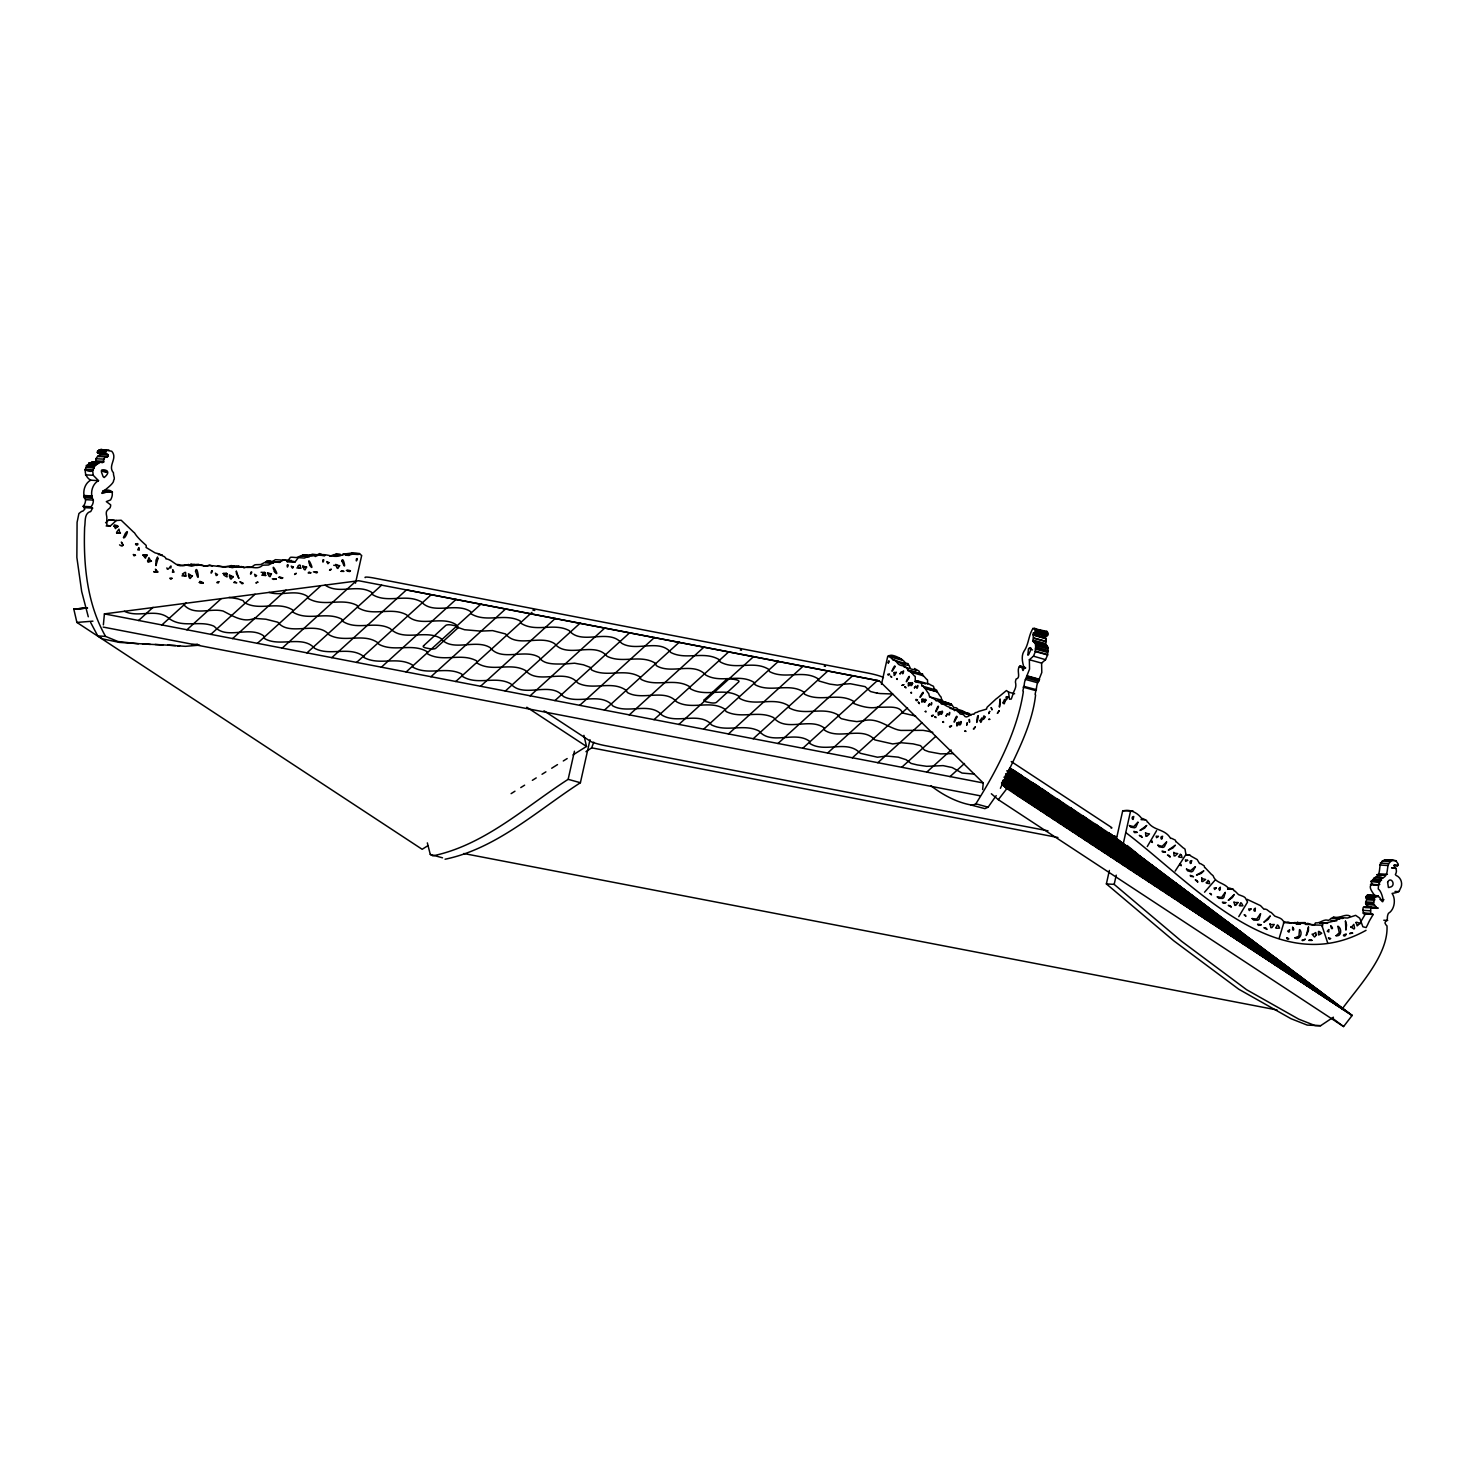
<?xml version="1.0" encoding="UTF-8"?>
<svg xmlns="http://www.w3.org/2000/svg" width="1476" height="1476" viewBox="0 0 1476 1476"><rect width="100%" height="100%" fill="white"/><g stroke="black" fill="none" stroke-linecap="round" stroke-linejoin="round"><path stroke-width="1.5" d="M931.042 785.841C942.98 795.121 957.721 802.907 972.666 805.25L975.857 803.811C997.02 770.14 1017.351 731.173 1023.348 691.617A13.432 5.664 -74.6 0 0 1022.85 690.952L1024.27 684.513A8.303 3.505 -74.6 0 1 1025.082 680.344L1029.547 669.108L1029.362 659.735L1033.458 656.174L1035.377 651.58L1035.728 644.219L1033.052 641.082L1033.44 632.817L1047.407 635.602L1047.923 633.924L1046.927 631.414L1032.979 628.444C1028.329 635.676 1028.864 644.477 1023.827 651.488C1021.152 655.971 1022.315 662.41 1024.123 667.927C1021.927 675.178 1023.495 664.68 1019.621 666.23C1016.042 670.399 1021.447 677.779 1016.115 679.015A5.055 2.122 -74.6 0 0 1015.433 682.078C1016.226 685.62 1016.005 687.263 1013.92 691.488A45.295 19.096 -74.6 0 0 1012.536 695.528L1011.281 699.034L1009.492 699.237L1008.495 692.078L1006.447 690.547L996.964 698.314A10.48 4.428 -74.6 0 0 996.485 698.572L987.204 707.115A3.081 1.291 -74.6 0 0 986.54 709.126L978.385 711.506A2.583 1.089 -74.6 0 0 977.776 712.041L975.876 712.576A11.125 4.686 -74.6 0 0 975.488 712.594L974.474 713.425A7.343 3.1 -74.6 0 0 973.994 714.273C970.156 713.111 966.485 720.104 963.902 715.122A13.782 5.812 -74.6 0 0 962.666 714.402L960.156 714.015L958.441 711.58A3.136 1.328 -74.6 0 0 957.998 711.672L956.503 710.528A10.221 4.317 -74.6 0 0 956.227 710.177L955.249 710.159A10.055 4.244 -74.6 0 0 954.64 710.676C952.149 707.133 948.496 707.631 944.972 705.085A12.878 5.424 -74.6 0 0 943.828 704.421L941.467 704.07L939.861 701.801A2.934 1.236 -74.6 0 0 939.456 701.893L938.072 700.823A9.502 4.004 -74.6 0 0 937.795 700.51L936.891 700.51A9.446 3.985 -74.6 0 0 936.319 700.989C934.068 697.207 928.994 699.034 928.773 693.628A11.605 4.889 -74.6 0 0 927.924 692.742L925.138 688.406A2.952 1.236 -74.6 0 0 924.696 688.333L922.74 685.713A10.387 4.391 -74.6 0 0 922.186 685.989L921.19 682.871L918.072 681.414A17.177 7.251 -74.6 0 1 917.5 680.879L915.268 681.617L919.345 682.742M1000.414 788.332C1013.754 758.664 1031.964 727.557 1035.58 695.011A13.432 5.664 -74.6 0 0 1035.082 694.347L1036.521 687.89A8.303 3.505 -74.6 0 1 1037.314 683.739L1041.798 672.484L1041.595 663.111L1029.362 659.735M1270.061 924.05L1270.891 927.684A12.915 10.701 -86.5 0 0 1271.998 927.537L1274.249 924.474L1270.891 924.603A23.376 19.372 -86.5 0 1 1270.061 924.05L1269.913 923.958M287.119 561.803L295.145 561.821L298.207 557.817A11.605 9.631 -86.5 0 1 300.329 557.744L304.296 558.057L308.632 556.341A2.952 2.454 -86.5 0 1 309.204 556.563L310.403 555.382L314.499 555.88A10.387 8.616 -86.5 0 1 315.329 556.507C324.886 551.101 332.395 559.367 341.86 555.068A2.97 2.472 -86.5 0 1 342.524 555.29L343.963 554.164L348.133 554.755A10 8.303 -86.5 0 1 348.871 555.345C352.746 553.5 359.406 552.725 361.694 555.474L355.495 583.186M294.942 561.71L283.503 559.939A17.177 14.243 -86.5 0 1 282.082 560.105L275.403 559.662L272.267 561.673M83.173 506.323L90.995 506.785L92.139 505.198A8.303 6.882 -86.5 0 0 93.32 501.102L93.339 500.106C89.778 494.275 91.826 484.128 98.523 480.659L90.7 480.18C84.021 483.648 81.955 493.814 85.516 499.626L85.497 500.622A8.303 6.882 -86.5 0 1 84.317 504.718L83.173 506.323L84.815 509.128L82.859 511.157A13.432 11.125 -86.5 0 0 81.512 511.471L78.911 513.537L77.084 522.338L76.863 557.448L81.678 591.507L88.283 616.784M910.194 667.908L908.884 665.178A2.97 1.255 -74.6 0 0 908.515 665.196C901.984 665.307 897.832 661.506 893.958 659.772A10 4.225 -74.6 0 0 893.423 660.104C881.559 650.27 903.533 657.429 905.508 663.48M908.404 665.233L908.238 663.757L906.19 663.148A10 4.225 -74.6 0 0 905.674 663.48L893.257 660.104M265.698 575.474A57.785 47.915 -86.5 0 1 264.093 575.142C259.721 575.271 265.975 569.625 265.2 574.256A17.601 14.594 -86.5 0 0 265.698 575.474L261.787 575.234M1166.686 841.966L1164.416 846.615A4.576 3.782 -86.5 0 1 1162.867 847.445L1159.14 846.837L1157.904 845.121M101.457 472.062L103.08 476.545A4.446 3.69 -86.5 0 0 104.206 477.523C116.77 466.951 90.534 469.386 107.287 472.375M915.268 681.617L915.249 676.525A11.605 4.889 -74.6 0 0 914.327 675.86L911.079 672.226A2.952 1.236 -74.6 0 0 910.747 672.281L908.607 670.159A10.387 4.391 -74.6 0 0 908.017 670.528C905.747 663.204 899.456 668.075 896.652 661.801A2.97 1.255 -74.6 0 0 896.283 661.801L896.283 661.801M941.872 700.344L941.024 697.004A11.605 4.889 -74.6 0 0 940.157 696.137L937.242 691.727A2.952 1.236 -74.6 0 0 936.928 691.727L924.696 688.333M1329.175 920.12L1331.001 918.386A10.48 8.69 -86.5 0 1 1331.832 918.367L1333.345 917.26L1347.514 918.017L1355.651 915.341L1359.728 918.201L1362.883 926.78L1366.167 927.555L1367.809 924.327A45.295 37.564 -86.5 0 1 1369.599 920.544L1373.16 914.493L1363.972 913.755L1362.809 910.341A5.055 4.188 -86.5 0 1 1363.492 907.26C1395.041 907.445 1366.296 911.282 1365.595 902.998L1366.776 898.866L1365.78 897.15L1368.584 895.139M1376.167 907.094L1373.418 903.478L1374.58 899.345L1373.602 897.629C1374.857 893.589 1379.986 896.393 1380.595 899.198C1385.281 907.906 1382.532 891.596 1378.252 888.976C1378.436 883.165 1379.433 882.869 1381.794 878.349C1391.019 875.416 1383.898 863.644 1392.827 860.25L1395.909 860.729L1398.233 864.106L1397.569 865.711L1393.658 865.471M1379.839 884.308C1363.437 887.98 1374.691 872.63 1382.864 877.925M477.006 662.207L476.545 660.805C460.918 652.503 443.353 662.632 427.653 653.942L427.044 651.617C411.933 642.724 394.24 652.484 378.852 644.292L378.243 643.259M1041.595 663.111L1045.543 659.661L1047.628 654.957L1047.849 647.263L1046.521 645.252L1033.348 641.728M103.375 490.641C113.301 488.187 113.726 494.165 110.608 499.921L106.29 501.6L110.663 504.829A5.055 4.188 -86.5 0 1 109.98 507.892C106.604 510.788 105.423 510.936 106.807 516.987A45.295 37.564 -86.5 0 1 106.789 521.286L106.862 525.032L110.054 526.194L116.419 520.475L121.18 520.235L133.726 532.264A10.48 8.69 -86.5 0 1 134.427 532.744C137.176 537.393 141.954 541.6 146.106 545.308A3.081 2.546 -86.5 0 1 146.05 547.448L155.128 552.91L159.574 553.98A2.583 2.14 -86.5 0 1 160.349 554.791L163.522 556.304A11.125 9.225 -86.5 0 1 164.242 556.526L165.589 557.817A7.343 6.088 -86.5 0 1 165.921 558.832C172.821 559.459 176.659 568.26 183.965 565.087A13.782 11.421 -86.5 0 1 186.714 565.124L191.603 566.175L196.326 564.976A3.136 2.601 -86.5 0 1 197.046 565.29L200.552 565.105A10.221 8.469 -86.5 0 1 201.271 564.939L203.079 565.474A10.055 8.339 -86.5 0 1 203.873 566.249C211.252 564.349 217.673 567.153 225.256 566.636A12.878 10.683 -86.5 0 1 227.802 566.673L232.359 567.67L236.769 566.544A2.934 2.435 -86.5 0 1 237.451 566.839L240.699 566.673A9.502 7.878 -86.5 0 1 241.381 566.526L243.079 567.024A9.446 7.823 -86.5 0 1 243.817 567.762C250.256 565.216 257.009 570.585 262.396 565.437A11.605 9.631 -86.5 0 1 264.536 565.124L268.521 565.013L272.709 562.854A2.952 2.454 -86.5 0 1 273.3 563.02L274.407 561.729L278.54 561.784A10.387 8.616 -86.5 0 1 279.425 562.338L283.226 560.142L289.905 560.566A17.177 14.243 -86.5 0 0 291.307 560.419M90.7 480.18C84.132 476.656 83.523 467.523 88.578 464.165L92.287 461.785L103.56 462.265C103.135 460.069 104.575 455.77 107.268 456.951L108.099 454.811C105.829 451.047 96.327 455.955 97.582 451.103L101.032 449.442L111.733 451.232C118.154 458.464 107.268 465.641 113.431 472.744C113.246 476.213 115.423 478.261 113.597 480.383C114.464 485.512 89.501 498.888 109.63 490.844M84.778 469.737C95.848 474.626 91.77 467.265 96.383 464.645L100.091 462.265L102.6 462.671M97.49 452.874L100.294 454.331L99.445 456.471C96.752 455.309 95.313 459.589 95.737 461.804L94.778 462.209M936.928 691.727L934.991 689.107A10.387 4.391 -74.6 0 0 934.419 689.366L933.441 686.248L930.304 684.79A17.177 7.251 -74.6 0 1 929.732 684.255L917.5 680.879M1322.367 926.873L1322.496 925.212A3.081 2.546 -86.5 0 1 1323.345 923.33C1328.437 922.371 1334.544 921.43 1338.824 918.865A10.48 8.69 -86.5 0 1 1339.636 918.828L1341.167 917.721M103.375 624.883L104.409 613.887L358.686 580.732L879.29 680.879L983.256 782.963L982.629 789.549M1195.431 866.744L1192.848 871.154A4.576 3.782 -86.5 0 1 1191.243 871.836L1187.59 870.822L1186.464 868.977M1372.034 883.847C1367.016 887.242 1374.008 893.534 1375.743 897.556M98.523 480.659L93.228 475.29L92.601 470.217M1033.827 634.957L1046.152 638.444L1045.598 645.104M1308.456 927.186L1308.437 930.71A3.303 2.731 -86.5 0 0 1308.179 931.43L1306.223 935.563L1308.492 926.965M287.285 561.6L290.385 557.356A11.605 9.631 -86.5 0 1 292.525 557.264L296.491 557.577L300.809 555.862A2.952 2.454 -86.5 0 1 301.381 556.083L309.204 556.563L301.381 556.083M1035.156 632.226L1034.694 628.038M271.436 573.721L270.053 576.71A12.97 10.756 -86.5 0 1 269.075 576.23L267.488 572.872L270.588 573.943A19.612 16.254 -86.5 0 0 271.436 573.721L267.525 573.481M927.703 683.886L927.5 679.919A11.605 4.889 -74.6 0 0 926.559 679.237L923.312 675.621A2.952 1.236 -74.6 0 0 922.998 675.676L910.71 672.134M1173.844 852.501L1174.029 855.895A12.97 10.756 -86.5 0 0 1175.099 855.914L1177.737 853.589L1174.545 853.11A19.612 16.254 -86.5 0 1 1173.844 852.501L1173.734 852.39M143.32 555.105L146.235 554.791A4.004 3.321 -86.5 0 1 146.936 555.124L145.921 557.024A14.52 12.029 -86.5 0 0 145.478 558.223A49.575 41.107 -86.5 0 1 144.408 556.839L143.32 555.105L147.12 555.382M427.339 842.888L430.291 854.438L432.837 855.859C484.312 845.213 525.235 807.021 568.149 779.328L574.441 751.21M445.069 859.235C496.563 848.589 537.485 810.398 580.4 782.723L590.013 739.734M881.467 684.366L887.666 656.654L889.308 655.473M1333.4 1017.185L1320.614 1025.709L1307.201 1025.082L1290.983 1018.698L1238.788 989.234L1173.807 940.839L1106.373 883.903L1109.38 870.434M1116.465 838.774L1122.646 811.062C1129.417 808.7 1137.627 812.556 1141.741 818.608A10 8.303 -86.5 0 1 1142.627 818.516L1146.52 820.324L1147.313 822.095A2.97 2.472 -86.5 0 1 1147.996 822.298C1154.158 831.136 1164.841 828.571 1170.579 838.386A10.387 8.616 -86.5 0 1 1171.575 838.313L1175.376 840.158L1175.929 841.874A2.952 2.454 -86.5 0 1 1176.52 842.003L1183.198 847.87A11.605 9.631 -86.5 0 1 1185.025 849.143L1185.948 854.586M1320.614 1025.709L1315.024 1025.562L1298.788 1019.178L1246.611 989.713L1181.63 941.319L1114.177 884.382L1116.243 875.139M1122.83 845.693L1130.468 811.542L1133.051 810.97M853.552 702.281L853.792 703.48C861.301 706.487 870.25 709.015 878.312 707.022M170.792 568.112C172.194 561.304 167.637 573.241 166.88 567.873M306.584 567.042L304.997 569.884A12.97 10.756 -86.5 0 1 304.056 569.312L302.709 565.788L305.716 567.171A19.612 16.254 -86.5 0 0 306.584 567.042L302.672 566.802M958.773 723.258L959.049 722.004L957.112 723.092A23.376 9.852 -74.6 0 1 956.688 722.797L956.817 725.952A12.915 5.443 -74.6 0 0 957.463 725.509L958.588 723.96M227.064 573.924L226.843 575.622A15.258 12.657 -86.5 0 0 227.046 576.895A57.472 47.656 -86.5 0 1 225.533 576.193L223.798 574.976L226.049 573.518A3.653 3.026 -86.5 0 1 226.787 573.481L223.171 573.684M940.175 712.687L940.341 711.616L938.607 712.521A21.476 9.059 -74.6 0 1 938.146 712.207L938.33 715.214A12.122 5.111 -74.6 0 0 938.939 714.79L939.991 713.351M117.84 526.6L117.914 526.342A3.653 3.026 -86.5 0 0 117.213 525.659L114.39 524.903L114.814 527.024A41.07 34.059 -86.5 0 0 115.46 528.629A16.31 13.524 -86.5 0 1 116.253 527.633L117.84 526.6L113.929 526.36M1279.138 938.404L1284.009 922.131M339.591 565.659L337.875 568.463A12.675 10.498 -86.5 0 1 336.952 567.873L335.716 564.404L338.705 565.788A20.682 17.14 -86.5 0 0 339.591 565.659L333.724 565.29M1342.607 1008.348C1358.566 986.558 1388.51 954.843 1386.997 925.913A13.432 11.125 -86.5 0 0 1385.946 924.88C1382.791 921.264 1388.381 921.024 1387.366 918.441A8.303 6.882 -86.5 0 1 1388.049 914.197L1388.455 913.312C1394.433 909.88 1396.222 899.456 1392.071 893.404C1395.318 892.814 1399.543 892.611 1400.226 888.792C1403.012 884.678 1401.628 877.685 1396.038 875.379L1395.373 874.493C1396.702 872.593 1397.182 868.294 1394.359 867.759L1394.506 865.416L1397.569 865.711M1375.06 877.445C1383.067 873.94 1376.112 862.906 1385.023 859.77L1392.827 860.25M105.313 453.353L106.641 450.309L108.837 449.922M1045.377 638.444L1045.672 636.211L1047.407 635.602M585.954 751.671L591.673 747.834L593.776 742.207M923.718 700.178L924.013 699.107L922.371 699.329A19.612 8.266 -74.6 0 1 922.076 698.886L921.707 702.078A12.97 5.48 -74.6 0 0 922.297 701.893L923.441 700.805M1028.458 648.794L1027.831 655.196A4.446 1.882 -74.6 0 0 1028.661 654.588L1031.078 649.2L1030.599 647.632L1028.846 648.296L1032.536 649.92M192.415 575.769L190.164 578.481A12.915 10.701 -86.5 0 1 189.26 577.743L188.559 573.795L191.456 575.788A23.376 19.372 -86.5 0 0 192.415 575.769L188.504 575.548M1260.375 913.865L1256.722 919.068L1252.202 918.589M1225.043 892.537L1221.611 897.39L1217.386 896.928M246.566 567.43L251.271 567.374L254.592 564.957A11.605 9.631 -86.5 0 1 256.713 564.662L260.699 564.552L264.887 562.393A2.952 2.454 -86.5 0 1 265.477 562.559L266.898 561.212L276.049 562.005M1365.355 914.013L1361.776 920.065A45.295 37.564 -86.5 0 0 1359.986 923.847M1147.276 846.56L1156.612 830.601M98.689 463.206L90.885 462.726M1238.77 916.614L1247.571 902.002L1245.154 897.685A12.878 10.683 -86.5 0 0 1242.903 896.283L1238.512 894.604L1235.117 891.153A2.934 2.435 -86.5 0 0 1234.397 891.024L1233.124 889.272L1227.718 888.829M996.208 795.619L988.09 807.206L984.916 808.645L971.06 805.01M1345.466 921.264L1345.891 930.101L1346.481 925.489A3.339 2.768 -86.5 0 1 1346.518 924.714L1345.448 921.042M301.565 555.991L302.58 554.902L312.026 555.843M1175.173 871.098L1186.021 854.346M329.904 556.268L334.037 554.589A2.97 2.472 -86.5 0 1 334.72 554.81L336.141 553.685L340.31 554.293M1137.775 822.317L1133.697 826.634L1129.509 825.619M1333.345 917.26C1338.529 919.511 1344.71 913.257 1350.06 916.043M1342.828 918.459L1335.005 917.98M1269.95 916.319L1268.327 919.197A4.428 3.672 -86.5 0 0 1267.884 919.548L1263.88 922.279L1270.227 915.987M1233.973 894.788L1232.46 897.482A4.151 3.45 -86.5 0 0 1232.036 897.814L1228.272 900.36L1234.25 894.474M1166.427 842.058L1162.147 846.301L1157.959 845.287M931.54 715.657L933.422 715.196L932.039 716.432A2.288 0.959 -74.6 0 1 931.633 716.008M998.33 799.678L1006.872 788.59L1352.145 1015.47L1343.584 1026.558L998.33 799.678L991.337 793.756M353.594 554.238L351.841 553.057L342.524 554.22M233.3 576.618L231.049 579.145A12.122 10.055 -86.5 0 1 230.201 578.463L229.444 574.884L232.249 576.636A21.476 17.804 -86.5 0 0 233.3 576.618L229.389 576.378M1314.673 924.751A3.081 2.546 -86.5 0 1 1315.522 922.851C1320.134 923.755 1323.271 918.755 1328.289 920.268M1204.545 892.205L1214.73 880.526M1195.173 866.818L1190.597 870.6L1186.52 869.161M217.433 566.157A12.878 10.683 -86.5 0 1 219.979 566.212L224.536 567.19L228.946 566.064A2.934 2.435 -86.5 0 1 229.629 566.36L239.001 565.954M1146.428 825.748L1144.712 828.091A4.317 3.579 -86.5 0 0 1143.937 828.534L1139.989 830.435L1146.741 825.471M1336.149 935.71L1339.304 932.684L1337.902 926.504M1175.007 845.49L1173.014 847.888A4.631 3.838 -86.5 0 0 1172.387 848.257L1168.346 850.121L1175.339 845.213M183.965 604.92C194.242 616.193 210.348 607.743 223.116 611.046C232.747 615.879 243.798 623.573 255.422 617.89M105.571 522.781L108.966 519.884L114.335 520.364M138.559 620.529L153.043 607.374M161.825 625.012L186.253 602.835M186.88 629.828L220.883 598.979M210.754 634.422L255.034 594.256M232.581 638.61L285.993 590.142M257.377 643.388L320.476 586.12M282.156 648.149L356.03 581.083M306.934 652.909L381.638 585.142M331.768 657.687L406.454 589.902L879.29 680.879M356.565 662.447L431.269 594.662M381.343 667.226L456.066 599.422M406.121 671.986L480.862 604.182M430.9 676.764L505.641 608.942M455.733 681.543L531.95 612.374M480.512 686.303L555.271 618.462M505.29 691.082L580.086 623.223M530.068 695.842L604.865 627.964M554.902 700.62L629.717 632.743M579.662 705.38L654.477 637.484M604.422 710.14L679.255 642.245M629.237 714.919L704.089 647.005M653.997 719.679L728.849 651.765M678.831 724.458L753.701 656.525M703.609 729.218L778.479 661.285M728.406 733.996L803.295 666.045M753.184 738.756L828.073 670.805M777.944 743.517L852.833 675.584M802.741 748.295L877.445 680.528M827.556 753.074L892.316 694.31M852.353 757.834L907.519 707.797M877.796 762.741L922.076 722.576M901.67 767.335L935.673 736.469M926.725 772.151L951.153 749.992M949.99 776.634L964.492 763.479M1203.457 871.135L1201.316 873.331A4.631 3.838 -86.5 0 0 1200.652 873.626L1196.501 875.065L1203.807 870.895M1293.234 922.887L1294.969 922.518A11.125 9.225 -86.5 0 1 1295.688 922.721L1306.906 923.644A2.583 2.14 -86.5 0 1 1307.92 923.367L1312.275 924.917L1322.496 925.212M1045.543 659.661L1033.458 656.174M308.189 555.917L312.358 554.201L324.591 555.603M276.196 579.09L274.112 578.813A6.753 5.609 -86.5 0 0 273.447 579.404L276.196 579.09L272.285 578.85M1024.159 686.414L1036.503 689.716M151.401 561.101L148.153 562.227A9.631 7.989 -86.5 0 1 147.711 561.194L148.91 557.651L150.534 560.659A23.358 19.372 -86.5 0 0 151.401 561.101L147.489 560.862M207.064 566.12L209.555 565.05L212.47 566.046M1366.02 930.341C1275.633 980.71 1193.143 883.607 1125.764 832.556M967.5 713.554L968.477 713.554M427.948 845.656L422.154 849.29L76.9 622.429L73.8 609.09L85.257 608.186M511.102 793.645L514.958 791.21M520.77 787.594L524.626 785.177M532.356 780.324L536.231 777.907M542.024 774.273L545.899 771.856M551.692 768.24L557.504 764.605M563.297 760.97L567.171 758.553M572.965 754.919L586.507 746.45L583.924 735.343M838.294 716.045L841.228 718.646L848.94 720.472L856.836 721.616L863.46 720.694A4.17 1.365 5.4 0 1 863.847 720.565L863.921 720.528M914.419 668.499L919.087 671.137L920.101 673.923A10.387 4.391 -74.6 0 1 920.84 673.554L922.998 675.676M316.786 555.124L319.517 553.574L321.251 554.127M957.85 711.58L970.249 715.048A3.136 1.328 -74.6 0 1 970.673 714.956L970.95 715.122M1295.005 937.869L1298.935 936.135L1299.489 929.806M1331.832 918.367L1339.784 918.773M1376.481 907.371L1364.857 907.482M1296.131 923.939L1300.338 924.05A7.343 6.088 -86.5 0 1 1301.057 923.367L1302.773 922.98A11.125 9.225 -86.5 0 1 1303.493 923.183M938.072 700.823L951.3 704.015L951.706 705.27A2.934 1.236 -74.6 0 1 952.112 705.196L953.717 707.465L956.061 707.797A12.878 5.424 -74.6 0 1 957.223 708.48L957.832 709.107M915.323 681.137L925.655 683.905M878.349 706.986C884.382 708.093 900.046 704.458 902.389 712.945L915.6 716.045M968.994 713.83L970.156 715.104M481.194 631.101L492.56 630.603L505.585 633.96C516.84 648.296 540.29 634.329 554.644 643.665C567.079 659.052 594.57 640.879 607.042 656.285C622.466 663.979 640.012 654.016 655.178 663.111L656.34 665.639C671.063 674.772 693.609 661.359 705.768 675.067C721.21 683.72 739.107 673.185 754.051 682.392L755.159 684.772C770.472 693.019 788.959 682.465 803.719 692.004L804.512 694.163C820.139 702.502 837.796 692.226 853.312 701.118L853.626 702.133M565.179 663.979L574.551 663.204L583.444 664.809L590.382 667.447L591.655 669.975C607.06 677.853 624.606 667.872 639.883 676.82L641.008 679.329C656.359 687.465 674.089 677.521 689.384 686.488L690.417 688.775C705.879 697.576 723.683 687.096 738.793 696.1L739.79 698.499C755.306 706.986 773.166 696.432 788.387 705.565L789.236 707.926C804.844 716.34 822.519 706.082 838.054 714.901L838.368 715.971M843.276 684.255L837.39 685.122L829.752 684.089L818.922 680.99L818.184 678.849C803.35 669.274 784.937 679.846 769.605 671.617L768.516 669.218C753.516 660.086 735.694 670.584 720.233 661.931L719.163 659.624C703.941 650.584 686.248 660.436 670.842 652.521C659.329 638.278 636.064 652.171 621.58 643.204C609.071 627.78 581.618 645.879 569.164 630.584C553.906 622.374 535.954 632.78 520.936 623.259L520.124 620.879C504.46 612.854 486.859 622.946 471.287 613.998L470.715 611.673C456.287 601.784 433.169 615.289 421.324 601.821C405.734 593.26 387.874 603.739 372.672 594.717L371.675 592.337C357.026 583.481 339.222 594.865 325.163 585.16M942.241 700.38L943.865 701.838M1283.4 922.814L1287.958 922.02L1291.076 923.127M198.485 565.031L205.902 566.009M238.263 566.581L245.182 567.522M843.294 684.218L850.268 683.72L865.102 686.635L870.526 691.543L877.445 693.259M198.725 564.33L189.592 564.828L197.397 565.29M1372.662 907.961L1371.315 907.74A5.055 4.188 -86.5 0 0 1370.614 910.821L1370.761 913.404L1373.16 914.493M481.158 631.156L464.497 629.717L456.748 627.06L456.176 624.717C441.656 614.975 418.557 628.425 406.712 614.883C391.158 606.378 373.207 616.986 358.151 607.743L357.044 605.381C341.362 597.3 323.705 607.577 308.226 598.426L307.026 596.046C295.089 589.072 281.51 596.359 269.038 592.411M120.405 533.076L116.899 533.15A8.266 6.863 -86.5 0 1 116.752 532.043L119.002 529.128L119.685 532.412A21.125 17.527 -86.5 0 0 120.405 533.076L116.493 532.836M268.245 561.526L270.717 561.304M1045.211 631.839L1046.927 631.414M565.142 664.015C557.116 663.849 543.666 665.325 539.257 657.337C524.829 648.333 501.416 662.041 490.161 647.65C475.733 638.536 451.97 652.503 440.807 638.407C425.328 629.071 403.575 642.097 390.199 628.591C375.218 620.474 357.303 630.695 342.856 621.433L341.639 619.071C325.975 611.138 308.281 621.451 292.912 612.153L292.599 609.865C277.322 600.677 259.222 611.415 244.389 602.54L243.023 600.548L238.171 598.924A36.863 11.974 5.4 0 0 231.308 597.78L228.983 597.429M909.733 670.824L922.113 674.163M254.831 618.407L265.883 619.219L277.857 622.226C289.241 637.078 317.322 620.068 329.111 634.846C344.48 643.462 363.945 632.245 378.391 643.13M948.385 704.421L948.57 704.366A9.446 3.985 -74.6 0 1 949.123 703.886L950.046 703.886A9.502 4.004 -74.6 0 1 950.304 704.218L950.378 704.218M1295.688 922.721L1305.227 922.592M1350.798 927.039L1350.946 927.002A21.125 17.527 -86.5 0 0 1351.85 926.817L1353.843 924.345L1354.581 928.146A8.266 6.863 -86.5 0 1 1353.99 929.031L1350.946 927.002M1305.356 924.4L1314.507 924.714M304.204 555.363L306.694 555.4M863.405 720.731C877.15 717.318 886.652 726.801 898.183 729.937A41.881 13.616 5.4 0 0 900.803 730.417L923.09 730.343A36.07 11.716 5.4 0 1 928.275 731.284L932.795 732.336M233.577 566.064L234.536 566.064M177.6 645.861L179.685 645.676M199.629 645.141L185.422 646.34L167.71 645.123M191.806 644.661L197.526 644.2M76.9 622.429L92.933 621.156M974.215 774.107L962.038 773.055L952.186 767.557L943.109 765.62L926.67 766.321L917.26 764.919L911.079 763.424L906.043 759.679L898.257 757.151L886.559 756.026L877.482 757.225L860.231 753.258C847.187 739.162 825.195 753.313 809.937 743.535L809.438 741.21C794.826 730.417 771.321 745.86 758.941 730.952C743.609 723.314 726.819 732.557 711.45 724.882L710.233 723.222M892.722 693.997L880.286 693.554A60.405 19.631 5.4 0 1 876.836 693.111L876.541 693.074M1231.058 906.817L1228.309 905.397L1230.338 905.803A7.657 6.347 -86.5 0 1 1231.058 906.817L1231.15 907.057M123.301 545.124C117.545 536.305 127.121 549.902 119.556 544.884M1311.943 940.433L1308.769 940.378L1310.743 939.659A9.742 8.081 -86.5 0 1 1311.869 940.249M142.545 643.942L162.913 644.938M150.368 644.403L119.593 642.429L102.711 638.942L97.767 635.935L90.626 622.448M155.091 644.458L175.533 645.584M98.818 449.848L106.641 450.309M97.582 451.103L105.405 451.582M97.176 452.32L104.999 452.781M100.294 454.331L108.099 454.811M97.988 456.029L108.172 456.453M97.656 456.379L107.268 456.951M95.663 458.759L103.91 459.128M95.94 460.863L103.763 461.342M95.737 461.804L103.56 462.265M92.287 461.785L100.091 462.265M89.261 462.855L98.338 463.39M88.818 463.095L96.623 463.575M88.837 463.464L96.66 463.925M88.578 464.165L96.383 464.645M86.18 465.438L94.612 465.899M86.549 466.637L94.372 467.117M86.494 467.505L94.298 467.984M85.423 469.442L93.228 469.921M101.29 471.195L107.158 471.564M85.423 474.829L93.228 475.29M109.261 491.194L102.969 490.899L112.361 491.692M102.619 491.563L112.508 492.283M84.28 495.512L92.084 495.991M84.04 495.825L91.863 496.305M83.929 496.674L91.733 497.154M84.095 497.763L91.918 498.242M85.516 499.626L93.339 500.106M84.759 507.652L92.582 508.113L90.682 511.637A13.432 11.125 -86.5 0 0 89.335 511.951C84.114 514.423 85.553 522.301 84.63 527.209C83.283 564.33 86.936 603.702 105.571 636.396L117.969 641.506L138.375 643.794M108.597 519.995L116.419 520.475M114.003 526.102L117.914 526.342M106.143 525.973L110.054 526.194M351.583 553.076L359.664 553.518M351.639 553.297L359.461 553.777M350.532 554.035L358.354 554.515M345.273 555.197L349.166 555.437M334.886 554.902L340.753 555.271M317.137 555.105L324.96 555.566M302.58 554.902L310.403 555.382M295.145 561.821L287.137 561.231M158.356 554.57L162.268 554.81M266.603 561.249L274.407 561.729M275.827 562.153L279.739 562.393M143.043 554.884L146.936 555.124M265.643 562.43L273.466 562.909M265.477 562.559L273.3 563.02M143.08 555.419L146.991 555.659M346.362 570.529C357.34 572.079 341.676 568.278 349.092 571.544A2.14 1.771 -86.5 0 0 350.402 570.935M296.842 567.946L300.753 568.186A17.601 14.594 -86.5 0 1 300.348 566.932C301.455 562.338 294.831 567.411 299.185 567.688M229.961 566.378L237.765 566.858M229.758 566.452L237.581 566.932M313.392 571.895C323.115 572.799 309.757 570.695 316.547 572.891A1.993 1.661 -86.5 0 0 317.451 572.301M189.371 564.902L197.194 565.382M261.104 572.282L265.016 572.522M223.153 573.389L227.064 573.629M278.595 577.411L282.672 577.817A1.993 1.661 -86.5 0 1 281.805 578.481L279.315 577.171L282.672 577.817M153.762 571.581L157.692 572.042A3.063 2.528 -86.5 0 1 156.88 572.024L155.423 569.183L157.674 571.802M153.781 571.802L157.692 572.042M181.954 575.843L185.865 576.083A17.472 14.483 -86.5 0 1 185.718 575.123L185.607 572.411A3.93 3.247 -86.5 0 0 184.814 572.467L182.397 574.035L184.26 575.326A61.365 50.885 -86.5 0 0 185.865 576.083M199.242 582.411L203.264 582.854A2.509 2.085 -86.5 0 1 201.751 583.297L199.887 581.341L203.153 582.651M199.371 582.614L203.264 582.854M97.767 635.935L105.571 636.396M945.341 701.856L947.777 703.093M1122.775 810.693L1131.317 811.007M1141.022 819.623L1144.933 819.863M1395.909 860.729L1385.023 859.77M1382.2 861.025L1390.005 861.504M1380.281 863.073L1388.104 863.534M1394.174 865.157L1398.086 865.397M1379.636 865.01L1387.458 865.49M1189.97 855.25L1186.058 855.028L1189.97 855.25A17.177 14.243 -86.5 0 0 1191.132 856.191L1197.165 859.549L1199.564 863.589A10.387 8.616 -86.5 0 1 1200.56 863.608L1204.213 865.859L1204.637 867.63A2.952 2.454 -86.5 0 1 1205.228 867.814L1211.427 874.382A11.605 9.631 -86.5 0 1 1213.161 875.84C1215.486 883.146 1224.028 882.611 1228.456 888.275A9.446 7.823 -86.5 0 1 1229.397 888.054L1231.076 888.552A9.502 7.878 -86.5 0 1 1231.63 889.069M1391.739 867.796L1395.65 868.036M1391.905 867.962L1395.816 868.202M1379.599 873.866L1387.403 874.327M1377.145 874.585L1384.949 875.065M1376.997 874.678L1384.802 875.157M1373.972 877.869L1381.794 878.349M1373.769 879.622L1381.591 880.102M1373.566 879.973L1381.388 880.452M1372.514 880.619L1380.337 881.08M1372.293 881.006L1380.115 881.486M1370.946 881.283L1378.768 881.762M1370.835 881.467L1378.639 881.928M1370.78 884.272L1378.602 884.751M1370.466 884.585L1378.289 885.065M1395.023 891.43L1398.934 891.67M1367.514 894.843L1375.337 895.305M1367.145 895.268L1374.949 895.747M1374.156 895.858L1378.067 896.098M1366.905 895.84L1378.233 896.356M1366.389 896.135L1378.252 896.596M1366.093 896.449L1373.898 896.928M1365.78 897.15L1373.602 897.629M1227.552 889.032L1233.419 889.401M1365.835 897.906L1373.658 898.386M1366.776 898.866L1374.58 899.345M1380.06 899.493L1383.971 899.714M1106.373 883.903L1114.177 884.382M1366.739 899.788L1374.543 900.268M1365.798 901.91L1373.621 902.389M1365.595 902.998L1373.418 903.478M1366.038 904.548L1373.861 905.028M1363.492 907.26L1371.831 907.592M1362.809 910.341L1370.614 910.821M1362.957 912.924L1370.761 913.404M1363.4 913.515L1371.204 913.995M1383.787 920.231L1387.698 920.47M1330.872 920.489L1336.721 920.84M1319.839 922.777L1327.662 923.256M1319.47 922.906L1327.275 923.367M1296.426 923.828L1300.338 924.05M1141.889 837.15L1139.324 835.398L1141.299 836.043A7.14 5.922 -86.5 0 1 1141.797 836.947L1141.963 837.39M1169.988 856.781L1167.479 855.028L1169.435 855.693A6.568 5.443 -86.5 0 1 1169.988 856.781L1170.044 857.021M190.902 563.869L192.581 564.57M231.178 565.492L232.525 566.028M740.306 650.012L741.505 650.233M194.481 564.478L193.467 564.478A10.221 8.469 -86.5 0 0 192.895 564.57M532.891 610.105L534.81 610.474M104.409 613.887L983.256 782.963M103.172 627.079L979.75 795.712M1048.015 830.84L604.127 745.435A13.044 1.384 12.6 0 1 590.806 741.542L543.98 710.786M591.673 747.834L1057.941 837.519M463.741 853.515L1277.072 1009.971M824.235 666.156L825.471 666.396M1335.965 935.673C1341.5 937.094 1342.182 928.422 1337.957 926.227M1197.645 881.873L1195.283 879.862L1197.184 880.729A6.568 5.443 -86.5 0 1 1197.645 881.873L1197.7 882.131M958.57 709.587C961.743 710.62 964.234 710.989 966.559 713.849M922.02 685.953L936.909 690.362M1032.979 628.444L1047.794 632.392M1035.691 630.547L1047.923 633.924M1035.488 631.783L1047.72 635.178M1033.44 632.817L1045.672 636.211M1032.886 634.348L1045.119 637.724M1033.126 635.049L1046.189 638.85M1033.92 638.038L1046.152 641.414M1034.067 638.259L1046.318 641.636M1033.274 640.141L1045.506 643.536M1033.052 641.082L1045.303 644.458M1034.602 642.042L1046.853 645.418M1034.934 643.296L1047.167 646.691M1035.027 643.591L1047.849 647.263M1035.728 644.219L1047.978 647.613M1035.598 644.569L1047.849 647.946M1035.488 645.289L1047.739 648.684M1035.875 646.968L1048.384 650.547M1035.598 648.185L1047.831 651.562M1035.34 649.016L1047.591 652.392M1035.193 651.119L1047.425 654.514M1035.377 651.58L1047.628 654.957M1021.171 666.377L1025.248 667.503M1019.621 666.23L1025.728 667.927M1021.207 666.801L1025.303 667.927M1019.362 666.728L1023.44 667.872M1027.278 675.897L1039.51 679.292M1027.278 676.248L1039.51 679.643M1027.056 677.078L1039.288 680.473M1026.632 678.056L1038.864 681.451M1025.396 679.403L1037.628 682.779M1023.145 687.133L1035.377 690.51M889.216 655.676L901.449 659.071M887.759 656.285L901.707 660.067M1008.495 692.078L1014.621 693.775M904.032 666.967L916.43 670.491M910.6 670.842L922.832 674.218M907.851 670.528L913.976 672.226M924.659 688.167L936.891 691.561M929.474 696.82L941.725 700.196M939.05 700.639L951.3 704.015M939.308 701.82L951.559 705.196L939.382 701.93M949.917 708.277L969.806 713.701M958.551 711.081L968.754 713.904M975.857 803.811L988.09 807.206M568.149 779.328L580.4 782.723M430.291 854.438L442.523 857.814M124.371 611.285C138.873 618.407 157.046 607.319 169.74 618.997C183.153 628.222 199.26 620.215 213.356 625.935A8.007 2.601 5.4 0 1 214.74 626.876C227.138 640.049 248.964 625.473 263.632 635.824L264.721 638.665C279.702 647.429 302.691 634.791 314.536 648.259C329.904 656.654 349.277 645.602 363.723 656.451M1297.404 922.113L1299.083 923.164A2.583 2.14 -86.5 0 1 1300.098 922.906L1300.707 923.183M1243.475 933.81L1234.49 927.426M1146.612 861.283L1135.21 852.962M1300.042 924.179C1293.954 920.784 1286.371 926.116 1281.924 919.437A13.782 11.421 -86.5 0 0 1279.507 917.943L1274.803 916.116L1271.168 912.426A3.136 2.601 -86.5 0 0 1270.393 912.279L1267.57 910.212A10.221 8.469 -86.5 0 0 1266.851 909.622L1265.043 909.068A10.055 8.339 -86.5 0 0 1264.028 909.308L1260.504 905.637L1247.109 899.327M101.032 449.442L103.929 450.752M953.348 753.59L940.618 753.885L928.736 751.69L924.566 750.122L920.489 745.638L913.035 743.849L901.135 742.723L892.703 743.941L874.881 739.919C862.205 725.712 839.53 740.177 824.586 730.196L824.106 727.871C809.549 717.096 785.878 732.576 773.59 717.613C758.221 709.993 741.413 719.236 726.063 711.524L724.79 709.126C710.048 699.661 692.096 710.325 676.672 701.856C664.661 688.074 642.115 701.118 627.337 692.502L626.248 690.381M1294.858 937.777C1299.673 940.821 1303.16 932.961 1299.636 929.566M1266.832 929.4L1263.917 927.703L1266.076 928.127A8.247 6.845 -86.5 0 1 1266.832 929.216M883.46 677.576L882.556 677.078A12.97 1.384 12.6 0 0 868.442 673.167L373.059 577.872A13.026 1.384 12.6 0 0 365.162 577.651M1201.298 910.507L1200.339 909.88M1236.833 938.312L1235.763 937.611M1289.655 968.588L1272.367 955.968L1277.22 960.378L1261.224 948.644L1259.065 947.334L1264.95 952.334L1248.77 940.47L1246.703 939.271L1252.349 944.013L1234.323 930.969L1239.895 935.802L1222.128 922.943L1221.187 922.389L1227.7 927.998L1209.453 914.64L1214.896 919.493L1197.387 906.707L1195.874 905.803L1202.202 911.061L1184.656 898.312L1183.365 897.537L1189.545 902.685L1172.165 890.102L1170.689 889.198L1176.815 894.308L1028.44 796.339M1011.226 761.542L1111.465 827.409A13.081 1.384 12.6 0 1 1111.151 828.165M1022.222 776.025L1012.979 769.955L1193.678 911.338M1038.477 786.708L1032.093 782.52L1212.7 923.847M1044.823 790.896L1231.722 936.337M1110.838 834.309L1108.347 832.649L1288.603 973.717M1009.805 767.852L1111.354 834.696L1352.145 1015.47L1179.693 902.15M526.803 707.225L586.507 746.45M1025.617 778.258L1206.353 919.677M1334.249 1002.038L1334.968 1002.647L1063.864 824.051M1194.564 897.224L1187.313 892.002M1188.088 896.301L1218.217 917.334L1215.117 914.659M1188.42 896.559L1186.944 895.6L1193.457 901.209L1111.834 846.301L1113.457 847.759M1240.209 931.743L1238.493 930.489M1133.771 851.873C1117.498 841.984 1104.86 833.497 1077.683 814.844L1083.808 819.955L1064.989 806.486L1068.034 809.051M1352.053 1015.396L1110.782 834.254M1332.551 1018.274L1343.584 1026.558M1003.735 780.195L1028.108 796.062M1001.503 783L1063.532 823.793M1184.767 890.083L1171.999 881.707M1171.889 881.615L1099.897 833.811L1102.886 836.32M1237.866 930.009L1212.718 912.519L1215.006 914.567M1062.702 805.656L1071.078 811.56L1068.163 809.143M1103.089 836.486L1106.004 838.903L1007.149 773.332L1130.321 869.715M1082.941 827.87L1092.074 834.364L1089.306 832.058M1007.573 778.424L1019.658 786.302M1062.572 805.564L1036.115 788.036M1035.912 787.889L1009.621 770.509M1107.775 844.124L1085.985 829.272L1089.159 831.929M1107.922 844.235L1117.517 851.099L1114.491 848.589M1082.812 827.778L1061.06 812.907L1062.72 814.42M1019.768 786.394L1066.355 817.372L1062.849 814.512M1006.429 777.538L1092.295 844.733M1151.741 868.995L1210.873 914.972L1148.365 866.227L1150.56 868.072M1006.946 778.313L1027.425 794.42L1004.861 777.059M1316.334 988.588L1343.086 1009.51M1297.183 974.234L1338.031 1006.208M1274.194 957.002L1331.961 1002.204M1249.102 938.109L1326.038 998.33M1227.442 921.91L1320.079 994.4M1200.025 901.301L1313.345 989.99M1175.634 882.962L1307.404 986.06M1151.169 864.604L1301.076 981.909M1126.409 846.025L1294.729 977.739M1282.404 969.64L1095.745 824.383L1276.076 965.488M1269.747 961.319L1083.015 816.007L1263.401 957.149M1257.072 952.998L1070.284 807.63L1250.578 948.736M1244.379 944.658L1057.554 799.254L1238.05 940.507M1041.816 788.535L1225.357 932.168M1035.488 784.383L1219.047 927.998M1019.362 774.144L1200.025 915.507M1010.174 768.553L1187.35 907.186M1009.344 768.682L1181.003 903.017M1009.658 769.716L1174.675 898.866M1008.735 769.789L1168.346 894.696M1009.399 771.118L1161.999 890.526M1008.293 771.044L1155.653 886.356M1006.853 770.712L1149.324 882.205M1007.37 771.911L1142.996 878.035M1009.326 774.236L1136.649 873.866M1007.757 774.605L1123.974 865.545M1005.617 773.719L1117.646 861.375M1005.949 774.771L1111.317 857.224M1006.687 776.136L1104.97 853.054M1005.193 775.767L1098.624 848.885M1005.746 777.797L1085.967 840.564M1003.957 777.188L1079.62 836.394M1005.101 778.867L1073.292 832.243M1005.783 780.214L1066.945 828.073M1004.473 779.974L1060.598 823.903M1004.695 780.952L1054.27 819.734M1002.813 780.269L1047.942 815.582M1002.684 780.97L1041.521 811.357M1002.776 781.782L1035.543 807.427M1002.167 782.059L1029.528 803.479M1001.946 782.649L1023.569 799.568M1003.625 784.531L1018.993 796.56M1127.129 845.471L1137.793 854.217M90.995 506.785L92.582 508.113M1252.091 918.441L1253.696 920.083L1257.7 920.212A4.207 3.487 -86.5 0 0 1259.157 919.087L1260.633 913.736M1217.276 896.781L1218.789 898.33L1222.515 898.441A3.948 3.266 -86.5 0 0 1223.881 897.39L1225.283 892.39M363.557 656.58L364.166 657.613C379.553 665.805 397.247 656.064 412.376 664.938L412.985 667.244C428.667 675.953 446.25 665.824 461.859 674.126L462.578 676.488C477.726 685.823 495.696 675.307 510.844 683.849C522.984 698.517 549.386 681.58 562.079 695.104L563.445 696.487C578.26 704.403 598.795 692.576 611.654 704.458L612.669 705.823C627.503 714.421 650.012 701.414 662.078 715.214C677.133 724.126 696.875 712.207 710.214 723.203M1129.435 825.471L1130.745 827.169L1134.454 827.778A4.28 3.561 -86.5 0 0 1135.966 826.929L1138.033 822.224M626.211 690.362C611.839 680.104 593.426 690.694 578.112 683.167L576.747 681.801C563.721 668.554 537.891 684.993 525.53 670.528C510.382 661.986 492.43 672.484 477.265 663.185L476.988 662.263M1322.09 926.024L1327.644 942.795M1114.638 836.394L1114.897 837.556M177.175 564.533A13.782 11.421 -86.5 0 1 178.891 564.662L183.78 565.695L188.504 564.496A3.136 2.601 -86.5 0 1 189.039 564.699M300.753 568.186A57.785 47.915 -86.5 0 1 299.185 567.688M123.504 537.559C124.814 539.958 130.331 526.821 125.257 533.556A3.339 2.768 -86.5 0 1 124.943 534.238L123.504 537.559M982.075 719.568L981.355 721.561A9.631 4.059 -74.6 0 1 980.82 722.41L979.732 720.454A23.358 9.852 -74.6 0 0 980.267 720.27L981.964 717.908L982.075 719.568M999.455 705.915L999.455 707.115L1000.23 702.613A3.339 1.402 -74.6 0 1 1000.322 701.893L1000.064 698.96L999.455 705.915M195.533 571.286L195.957 572.485A4.428 3.672 -86.5 0 1 196.216 573.057C200.293 586.581 197.175 563.149 195.533 571.286M902.519 672.521C902.408 677.244 904.954 666.949 902.519 672.521M978.182 716.008L978.053 718.056A3.303 1.384 -74.6 0 0 977.776 718.978C975.765 728.757 977.112 714.439 978.182 716.008M983.57 717.244L983.496 718.148A14.52 6.125 -74.6 0 1 983.311 719.402A49.575 20.904 -74.6 0 0 984.234 718.406L985.322 716.875L984.086 715.971A4.004 1.679 -74.6 0 0 983.662 716.081L983.57 717.244M999.178 710.749L997.444 713.295L999.178 710.749M1244.323 914.862L1245.873 916.356A12.472 10.332 -86.5 0 0 1245.412 915.305L1244.323 914.862M341.86 560.862L342.414 562.135A4.317 3.579 -86.5 0 1 342.783 562.799C346.694 572.928 343.17 555.216 341.86 560.862M1210.043 893.478L1211.464 894.862A11.55 9.576 -86.5 0 0 1211.04 893.884L1210.043 893.478M274.388 571.526C281.233 579.551 270.606 560.751 273.816 569.865A4.631 3.838 -86.5 0 1 274.259 570.511L274.388 571.526M942.813 721.948L943.588 722.391A12.472 5.258 -74.6 0 0 943.422 721.543L942.813 721.948M1005.045 701.063L1004.602 702.853A8.266 3.487 -74.6 0 1 1004.178 703.849L1002.647 702.797A21.125 8.911 -74.6 0 0 1003.182 702.355L1004.547 699.476L1005.045 701.063M257.802 582.19L255.901 583.02A11.55 9.576 -86.5 0 1 256.695 582.411L257.802 582.19M925.268 711.524L925.987 711.93A11.55 4.871 -74.6 0 0 925.839 711.137L925.268 711.524M1191.095 862.851C1190.209 865.268 1188.826 860.047 1191.815 860.619A23.505 19.483 -86.5 0 1 1191.575 861.264L1191.095 862.851M218.835 581.692L218.263 582.965L216.806 582.577A12.472 10.332 -86.5 0 1 217.636 581.913L218.835 581.692M1318.585 933.293L1318.585 933.662A14.52 12.029 -86.5 0 1 1318.474 934.972A49.575 41.107 -86.5 0 0 1319.987 934.363L1321.721 933.238L1319.267 931.54A4.004 3.321 -86.5 0 0 1318.492 931.43L1318.585 933.293M894.161 672.816L894.105 675.455A12.675 5.35 -74.6 0 0 894.696 675.178L896.375 672.244L894.585 672.724A20.682 8.727 -74.6 0 1 894.235 672.355L894.161 672.816M975.341 726.912L973.773 729.162A3.063 1.291 -74.6 0 1 973.385 728.96L975.341 726.912M1133.347 818.516C1133.144 821.542 1130.45 816.431 1133.789 816.468A23.21 19.243 -86.5 0 1 1133.623 817.15L1133.347 818.516M1151.114 841.431L1152.387 842.464A10 8.284 -86.5 0 0 1152.129 841.468L1151.538 840.471L1151.114 841.431M296.252 573.426L294.61 574.515A10 8.284 -86.5 0 1 295.2 573.721L296.252 573.426M1278.548 926.153L1279.544 928.127L1277.386 928.238A61.365 50.885 -86.5 0 1 1275.651 927.998A17.472 14.483 -86.5 0 0 1276.187 927.242L1277.423 924.935A3.93 3.247 -86.5 0 1 1278.087 925.415L1278.548 926.153M171.991 578.334L170.884 579.275L169.777 578.26A15.738 13.044 -86.5 0 1 170.81 578.131L171.991 578.334M949.474 714.2C948.016 718.019 950.323 708.72 949.474 714.2M931.504 704.292C930.138 707.705 932.315 699.163 931.504 704.292M942.5 712.188L941.762 713.978A57.472 24.243 -74.6 0 1 940.858 714.218A15.258 6.439 -74.6 0 0 941.356 713.074L942.075 711.081A3.653 1.531 -74.6 0 1 942.389 711.321L942.5 712.188M1346.112 934.216C1345.153 938.09 1340.651 934.64 1346.112 934.216M991.189 707.631L991.983 709.901L991.318 707.613M888.607 662.632C886.873 665.178 889.991 657.318 888.607 662.632M908.441 683.296L908.312 685.953A12.97 5.48 -74.6 0 0 908.921 685.676L910.655 682.742L908.865 683.203A19.612 8.266 -74.6 0 1 908.533 682.835L908.441 683.296M1349.71 933.57L1352.699 933.164A10.369 8.598 -86.5 0 0 1351.629 932.814L1349.71 933.57M916.836 686.986C916.43 691.893 919.437 681.801 916.836 686.986M964.917 731.063L965.987 731.432A15.738 6.642 -74.6 0 0 965.562 731.026L964.917 731.063M1179.97 864.807L1181.187 865.748A10 8.284 -86.5 0 0 1181.003 864.733L1180.32 863.737L1179.97 864.807M1255.19 909.677C1256.039 913.533 1251.611 909.53 1255.338 908.146A25.203 20.904 -86.5 0 1 1255.264 908.921L1255.19 909.677M1220.191 888.626L1219.656 890.415L1218.807 888.792L1220.338 887.205A23.431 19.428 -86.5 0 1 1220.265 887.906L1220.191 888.626M1181.446 855.305L1182.055 857.482L1180.044 857.224A57.785 47.915 -86.5 0 1 1178.457 856.781A17.601 14.594 -86.5 0 0 1179.342 855.895L1180.32 854.18L1181.446 855.305M240.127 581.839L241.898 583.666A2.325 1.937 -86.5 0 0 243.282 583.26L240.127 581.839M1007.979 696.801L1007.093 698.665A41.07 17.325 -74.6 0 1 1006.281 699.993A16.31 6.882 -74.6 0 0 1006.245 698.849L1006.023 697.041A3.653 1.55 -74.6 0 1 1006.466 696.727L1007.979 696.801M1162.092 838.276C1161.76 841.283 1159.287 836.099 1162.627 836.246A23.505 19.483 -86.5 0 1 1162.424 836.929L1162.092 838.276M287.359 565.105C286.805 570.566 289.222 562.743 287.359 565.105M989.676 711.469L988.68 713.498L989.676 711.469M157.95 558.648L155.958 565.585L155.976 560.88A3.303 2.731 -86.5 0 0 156.05 560.124L157.508 557.024L157.95 558.648M309.665 565.16C315.882 573.887 306.713 554.017 309.222 563.445A4.631 3.838 -86.5 0 1 309.628 564.127L309.665 565.16M135.571 544.127C136.77 547.356 140.257 541.95 135.571 544.127M1387.606 882.168L1388.399 887.463A4.446 3.69 -86.5 0 0 1389.802 887.242C1396.776 886.024 1391.001 875.489 1387.606 882.168M236.344 571.267L236.437 573.555A4.151 3.45 -86.5 0 1 236.677 574.09L238.891 578.426L236.344 571.267M896.578 679.071L897.242 679.458A10 4.225 -74.6 0 0 897.187 678.591L896.615 678.849M1328.492 938.016L1329.47 939.253L1330.688 938.57A17.14 14.207 -86.5 0 0 1329.673 938.164L1328.492 938.016M1240.449 903.441L1239.988 904.659A15.258 12.657 -86.5 0 1 1239.287 905.655A57.472 47.656 -86.5 0 0 1240.91 905.877L1242.94 905.784L1241.574 903.257A3.653 3.026 -86.5 0 0 1240.947 902.814L1240.449 903.441M331.27 569.349L329.554 570.253A10 8.284 -86.5 0 1 330.2 569.533L331.27 569.349M956.872 717.022L956.263 718.591A4.428 1.863 -74.6 0 0 955.858 719.199C951.3 728.461 957.112 712.742 956.872 717.022M938.404 706.893L937.74 708.48A4.151 1.753 -74.6 0 0 937.463 708.904C933.035 717.742 938.662 702.89 938.404 706.893M961.337 722.391L960.47 724.642A61.365 25.885 -74.6 0 1 959.511 724.919A17.472 7.362 -74.6 0 0 959.88 724.052L960.802 721.543A3.93 1.661 -74.6 0 1 961.134 721.801L961.337 722.391M1209.158 881.615L1209.637 883.663L1207.608 883.368A57.785 47.915 -86.5 0 1 1206.077 882.777A17.601 14.594 -86.5 0 0 1207.017 881.984L1208.106 880.36L1209.158 881.615M910.858 692.65L911.467 693.166A10 4.225 -74.6 0 0 911.448 692.262L910.858 692.65M912.611 683.314L911.633 685.51A57.785 24.372 -74.6 0 1 910.766 685.547A17.601 7.435 -74.6 0 0 911.356 684.458L912.076 682.576L912.611 683.314M1145.542 832.815L1145.856 836.228A12.675 10.498 -86.5 0 0 1146.907 836.246L1149.453 833.885L1146.262 833.423A20.682 17.14 -86.5 0 1 1145.542 832.815L1145.542 832.815M1305.227 939.271L1302.718 940.655A3.063 2.528 -86.5 0 1 1301.998 940.23L1305.227 939.271M1355.946 922.518L1356.85 924.566A16.31 13.524 -86.5 0 1 1357.145 925.876A41.07 34.059 -86.5 0 0 1358.381 924.825L1359.636 923.22L1356.85 922.297A3.653 3.026 -86.5 0 0 1356.112 922.426L1355.946 922.518M323.041 560.105C322.1 565.511 325.052 557.928 323.041 560.105M988.754 719.421L989.953 719.347A17.14 7.232 -74.6 0 0 989.418 719.236L988.754 719.421M1316.278 934.825L1315.282 936.319A9.631 7.989 -86.5 0 1 1314.452 936.983L1312.09 934.179A23.358 19.372 -86.5 0 0 1313.031 934.271L1315.706 932.555L1316.278 934.825M172.858 569.994L172.471 572.319L174.057 572.116L172.858 569.994M925.932 700.178L924.88 702.244A57.785 24.372 -74.6 0 1 924.068 702.115A17.601 7.435 -74.6 0 0 924.677 701.118L925.452 699.292L925.932 700.178M1238.032 902.537L1235.873 905.249A12.122 10.055 -86.5 0 1 1234.84 905.378L1233.936 901.91A21.476 17.804 -86.5 0 0 1234.84 902.519L1238.032 902.537M894.88 666.765L894.124 668.277A4.317 1.827 -74.6 0 0 893.736 668.794C888.921 676.728 895.637 662.484 894.88 666.765M356.509 558.943C355.365 564.349 358.65 556.655 356.509 558.943M1292.644 927.315C1291.924 932.426 1295.448 929.659 1292.644 927.315M909.29 677.226L908.515 678.739A4.631 1.956 -74.6 0 0 908.109 679.255C903.146 687.189 910.139 672.927 909.29 677.226M969.271 719.495L969.511 722.354L969.381 719.532M1330.817 925.95C1331.075 930.784 1334.433 928.33 1330.817 925.95M967.278 722.816L966.706 725.103L967.278 722.816M923.072 693.203L922.242 694.606A4.631 1.956 -74.6 0 0 921.836 695.085C916.651 702.373 924.105 688.923 923.072 693.203M1201.796 878.017L1201.741 881.43A12.97 10.756 -86.5 0 0 1202.792 881.541L1205.597 879.493L1202.442 878.7A19.612 16.254 -86.5 0 1 1201.796 878.017L1201.796 878.017M1289.581 929.954L1288.954 932.205L1287.644 931.116L1289.581 929.954M951.54 725.934L950.064 727.244A2.454 1.033 -74.6 0 1 949.548 726.432L951.54 725.934M251.012 572.319C249.093 577.43 253.448 570.326 251.012 572.319M211.585 571.12C209.574 576.581 214.168 568.998 211.585 571.12M135.441 555.271L134.076 555.825L133.283 554.533A17.14 14.207 -86.5 0 1 134.334 554.736L135.441 555.271M889.493 674.274C888.736 676.746 885.969 673.185 889.493 674.274M1261.187 924.732L1258.714 925.397A2.454 2.03 -86.5 0 1 1257.829 924.64A2.509 2.085 -86.5 0 1 1257.589 924.179L1261.187 924.732M1225.781 902.648L1223.456 903.275A2.288 1.882 -86.5 0 1 1222.423 902.15L1225.781 902.648M903.755 684.735L902.076 685.362L903.755 684.735M1286.851 937.74L1287.423 939.179L1288.825 938.902A15.738 13.044 -86.5 0 0 1287.976 938.219L1286.851 937.74M917.426 699.919C916.448 702.355 914.179 698.019 917.426 699.919M138.781 547.78L137.711 549.828L139.334 550.105L138.781 547.78M934.714 716.856L936.042 717.631A7.878 3.321 -74.6 0 0 935.802 717.022L934.806 716.746M929.4 704.107L928.349 705.989L929.4 704.107M947.241 714.015L946.116 716.026L947.241 714.015M1137.147 832.353L1134.749 832.649A2.14 1.771 -86.5 0 1 1133.863 831.394L1137.147 832.353M1165.413 852.003L1162.664 852.039A1.993 1.661 -86.5 0 1 1162.11 851.043L1165.413 852.003M890.563 676.322L891.707 677.281A7.509 3.173 -74.6 0 0 891.578 676.764L890.563 676.322M904.788 686.801L905.913 687.927A6.753 2.841 -74.6 0 0 905.766 687.244L904.788 686.801M901.264 672.097L900.065 673.812L901.264 672.097M918.293 702.262L919.327 703.646A6.753 2.841 -74.6 0 0 919.216 702.927L918.386 702.17M293.392 566.987L292.488 568.205L291.233 566.175L293.392 566.987M1193.438 876.633L1190.708 876.393A1.993 1.661 -86.5 0 1 1190.246 875.323L1193.438 876.633M915.655 686.303L914.437 687.853L915.655 686.303M1328.714 929.585L1327.256 931.319L1328.787 931.983L1328.714 929.585M328.89 562.614L327.912 563.74L326.805 561.6L328.89 562.614M423.63 645.713L423.28 646.082A4.52 1.476 5.4 0 0 426.306 648.056L430.272 648.813A4.52 1.476 5.4 0 0 435.752 648.296L458.04 627.817A4.52 1.476 5.4 0 0 455.272 625.732L451.398 624.994A4.52 1.476 5.4 0 0 445.826 625.363L423.63 645.713M704.384 699.735L704.034 700.085A4.52 1.476 5.4 0 0 707.059 702.059L711.026 702.816A4.52 1.476 5.4 0 0 716.506 702.299L738.793 681.82A4.52 1.476 5.4 0 0 736.026 679.735L732.151 678.997A4.52 1.476 5.4 0 0 726.579 679.366L704.384 699.735M1251.021 908.958L1249.305 910.581L1248.622 908.995L1251.021 908.958M1216.298 887.962L1214.693 889.493L1214.047 887.999L1216.298 887.962M217.489 574.607L216.216 575.603L215.404 573.223L217.489 574.607M256.529 575.585L255.348 576.526L254.573 574.293L256.529 575.585M341.122 571.36L343.945 571.378L341.712 570.972A7.509 6.218 -86.5 0 0 341.122 571.36M1158.42 836.431L1156.557 837.685L1156.169 836.154L1158.42 836.431M309.093 572.282L308.871 572.411A6.753 5.609 -86.5 0 0 308.17 572.928L311.085 572.799L309.093 572.282M1187.627 860.36L1185.671 861.412L1185.394 859.844L1187.627 860.36M234.813 582.042L234.555 582.134A7.878 6.531 -86.5 0 0 233.762 582.522L236.75 582.817L234.813 582.042M87.453 608.038L73.8 609.09L87.49 608.038M1116.483 836.744L1109.694 835.434L1116.483 836.744M1006.872 788.59L1001.687 784.18L1006.872 788.59"/></g></svg>
